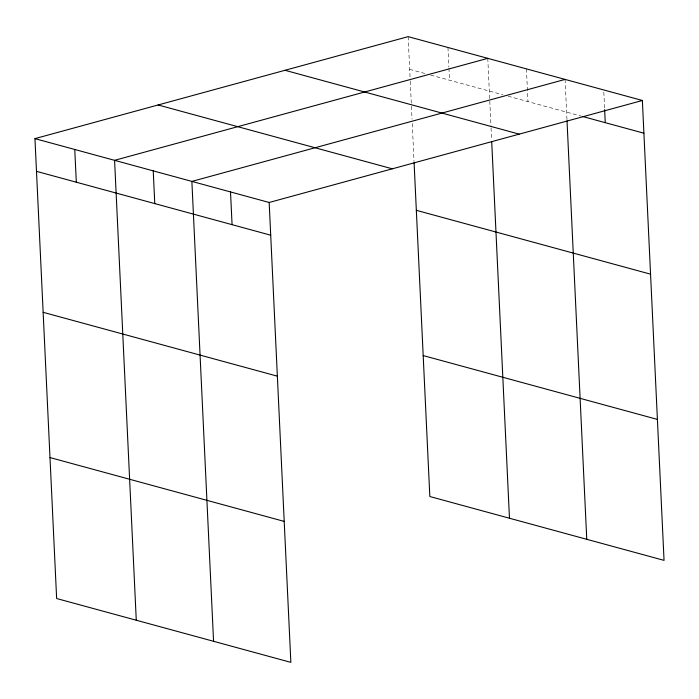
<?xml version="1.0" encoding="UTF-8"?>
<svg xmlns="http://www.w3.org/2000/svg" width="699" height="699" viewBox="0 0 699 699"><rect width="100%" height="100%" fill="white"/><g stroke="black" fill="none" stroke-linecap="round" stroke-linejoin="round"><path stroke-width="0.52" stroke-dasharray="3.5 2.62" d="M409.693 69.358L425.403 73.64M430.645 75.073L502.904 94.767M508.121 96.191L581.236 116.121M603.822 92.128L604.644 109.577M565.072 79.415L566.968 119.73M526.426 68.878L527.972 101.6M487.78 58.34L491.013 126.851M491.065 127.934L491.624 139.861M447.963 47.488L448.889 67.121M448.941 68.214L449.509 80.21M408.146 36.636L410.199 80.202M410.252 81.285L411.379 105.138M411.431 106.231L412.043 119.241M412.244 123.574L414.035 161.53"/><path stroke-width="1.05" d="M34.95 138.629L269.167 202.474L290.854 662.364L56.636 598.519L34.95 138.629L408.146 36.636L642.364 100.481L664.05 560.371L429.833 496.526L414.088 162.614M487.78 58.34L114.584 160.333L136.27 620.223M565.072 79.415L191.875 181.408L213.562 641.298M269.167 202.474L642.364 100.481M582.284 116.41L643.901 133.203M284.991 70.293L519.208 134.138M158.105 104.972L392.322 168.817M416.333 210.32L650.551 274.165M36.497 171.351L270.705 235.196M423.183 355.564L657.401 419.409M43.137 312.313L277.354 376.167M49.987 457.557L284.205 521.402M604.644 109.577L605.255 122.675M567.02 120.813L586.758 539.305M491.729 142.028L509.466 518.23M230.521 191.937L232.068 224.667M153.23 170.871L154.776 203.592M74.767 149.481L76.313 182.203"/></g></svg>
